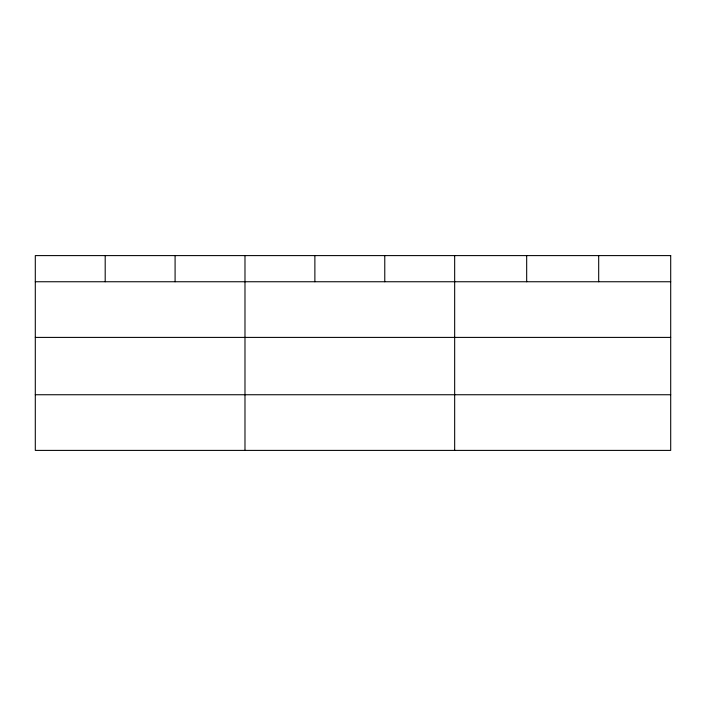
<?xml version="1.0" encoding="UTF-8"?>
<svg xmlns="http://www.w3.org/2000/svg" width="706" height="706" viewBox="0 0 706 706"><rect width="100%" height="100%" fill="white"/><g stroke="black" fill="none" stroke-linecap="round" stroke-linejoin="round"><path stroke-width="1.06" d="M35.3 281.747L670.7 281.747M35.3 337.406L670.7 337.406M35.3 394.742L670.7 394.742M598.688 255.598L598.688 281.747M526.676 255.598L526.676 281.747M454.664 255.598L454.664 450.402M384.77 255.598L384.77 281.747M314.876 255.598L314.876 281.747M244.982 255.598L244.982 450.402M175.088 255.598L175.088 281.747M105.194 255.598L105.194 281.747M670.7 255.598L35.3 255.598L35.3 450.402L670.7 450.402L670.7 255.598"/></g></svg>
